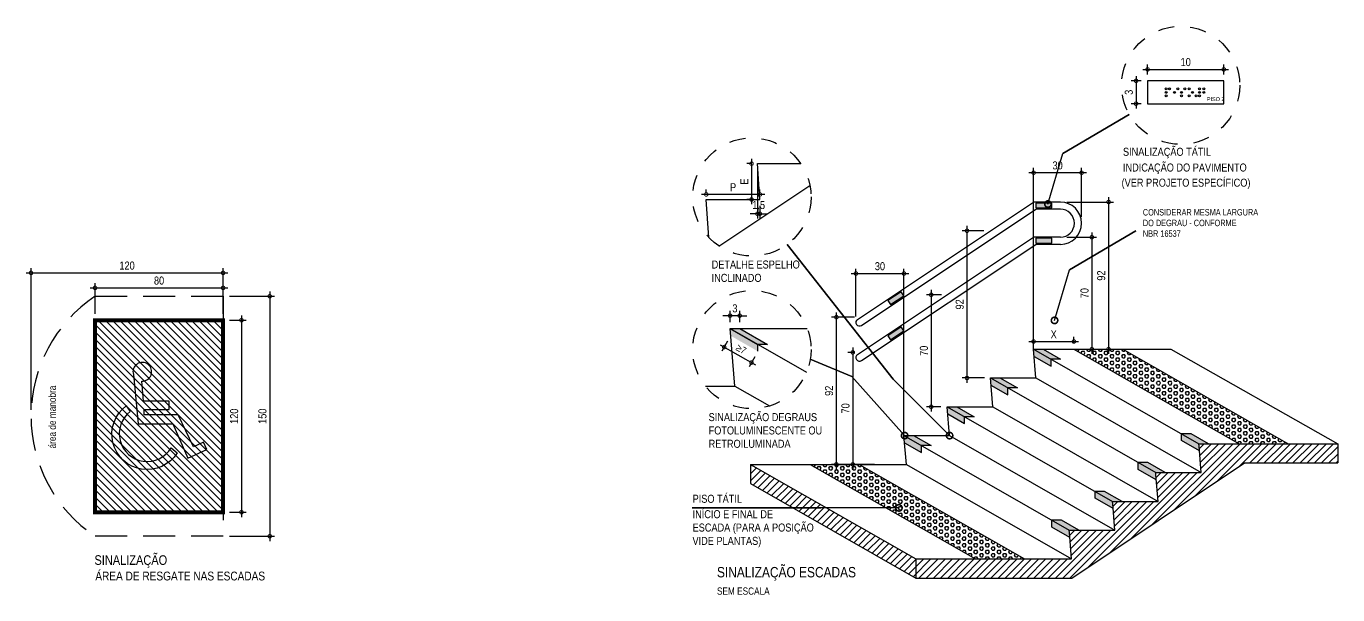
# Model space of a CAD drawing. Header units: metres. Extents: x -23 to 570, y -54 to 184.
# Drawn here: x 79.55 to 87.75, y 14.95 to 18.51 of the extents above; entities that cross this region are included whole.
import ezdxf

# ---------------------------------------------------------------- set-up
doc = ezdxf.new("R2010")
doc.units = ezdxf.units.M
doc.header["$PDMODE"] = 35
doc.linetypes.add('8231-CRF-1$0$DASHDOT', pattern=[1, 0.5, -0.25, 0, -0.25])
doc.linetypes.add('DASHEDX2', pattern=[1.5, 1, -0.5])
doc.layers.add('ARQ-AUX1', color=1, linetype='Continuous', plot=False)
for name, color, linetype in [('ARQ-AUX2', 2, 'Continuous'), ('ARQ-AUX3', 3, 'Continuous'), ('ARQ-DIM', 2, 'Continuous'), ('ARQ-PRJ', 7, 'DASHEDX2'), ('ARQ-SIM', 1, 'Continuous'), ('ARQ-TXT', 2, 'Continuous')]:
    doc.layers.add(name, color=color, linetype=linetype)
doc.styles.add('8231-CRF-1$0$r80-e25', font='romans.shx', dxfattribs={"height": 0.05})
doc.styles.add('Adesa', font='ARIALN.TTF')
doc.dimstyles.new('8231-CRF-1$0$25', dxfattribs={"dimtxt": 0.01, "dimasz": 0.0505, "dimexe": 0.022, "dimexo": 0.0295, "dimgap": 0.012, "dimtad": 1, "dimzin": 4, "dimdsep": 46, "dimtxsty": '8231-CRF-1$0$r80-e25', "dimblk1": '8231-CRF-1$0$_DOTSMALL', "dimblk2": '8231-CRF-1$0$_DOTSMALL', "dimsah": 1, "dimcen": 0.1, "dimdle": 0.0275, "dimclrd": 1, "dimclre": 1, "dimclrt": 3, "dimadec": 0, "dimazin": 0, "dimtfac": 1, "dimtix": 1, "dimtmove": 2, "dimatfit": 3, "dimldrblk": '8231-CRF-1$0$_DOTSMALL', "dimfxl": 1, "dimtolj": 1, "dimtzin": 4, "dimarcsym": 0})
doc.dimstyles.new('ADESA 1-0025', dxfattribs={"dimtxt": 0.05, "dimasz": 0.045, "dimexe": 0.03, "dimexo": 0.04, "dimgap": 0.02, "dimtad": 1, "dimtoh": 1, "dimdec": 0, "dimlfac": 100, "dimzin": 4, "dimtxsty": 'Adesa', "dimblk": 'DOTSMALL', "dimcen": 1, "dimdle": 0.03, "dimclrd": 1, "dimclre": 1, "dimclrt": 256, "dimazin": 1, "dimtm": 1e-09, "dimtfac": 1, "dimtdec": 0, "dimtix": 1, "dimtmove": 2, "dimatfit": 0, "dimldrblk": 'DOTSMALL', "dimfxl": 0.8, "dimtvp": 2, "dimtolj": 1, "dimtzin": 0, "dimarcsym": 0})
doc.dimstyles.new('ADESA 1-0050', dxfattribs={"dimtxt": 0.1, "dimasz": 0.1, "dimexe": 0.05, "dimexo": 0.05, "dimgap": 0.03, "dimtad": 1, "dimdec": 1, "dimlfac": 100, "dimzin": 12, "dimtxsty": 'Adesa', "dimblk": 'DOTSMALL', "dimcen": 1, "dimdle": 0.05, "dimclrd": 1, "dimclre": 1, "dimclrt": 256, "dimazin": 3, "dimtm": 1e-09, "dimtfac": 1, "dimtdec": 1, "dimtmove": 1, "dimatfit": 0, "dimldrblk": 'DOTSMALL', "dimfxl": 0.8, "dimtvp": 2, "dimtolj": 1, "dimtzin": 0, "dimarcsym": 0})

# ---------------------------------------------------------------- blocks, each defined once
blk = doc.blocks.new('*U1341')
h = blk.add_hatch()
h.set_pattern_fill('ANSI31', color=251, scale=0.01)
h.paths.add_polyline_path([(1.2, 0), (1.2, 0.8), (0, 0.8), (0, 0)])
at = {"const_width": 0.025, "flags": 128}
blk.add_lwpolyline([(0, 0), (0, 0.8), (1.2, 0.8), (1.2, 0)], close=True, dxfattribs=at)
at = {"flags": 128}
for points in [[(0.3708, 0.2869, -1.21092), (0.6645, 0.605), (0.63, 0.5799, 1.220785), (0.4034, 0.3251)], [(0.6428, 0.493), (0.6428, 0.3378), (0.6946, 0.3378), (0.6946, 0.4964), (0.8198, 0.5078, 3.158623), (0.8613, 0.5607), (0.5527, 0.5315), (0.5527, 0.3144), (0.3374, 0.2209), (0.3925, 0.1007), (0.4376, 0.1222), (0.4087, 0.1854), (0.6078, 0.281), (0.6078, 0.493)]]:
    blk.add_lwpolyline(points, format="xyb", close=True, dxfattribs=at)
at = {"layer": 'ARQ-PRJ', "ltscale": 0.2}
blk.add_lwpolyline([(1.35, 0.8), (1.35, 0), (-0.15, 0), (-0.15, 0.8, -0.533333)], format="xyb", close=True, dxfattribs=at)
blk = doc.blocks.new('_DotSmall')
at = {"color": 0, "linetype": 'ByBlock', "const_width": 0.5}
blk.add_lwpolyline([(-0.0625, 0, 1), (0.0625, 0, 1)], format="xyb", close=True, dxfattribs=at)
blk = doc.blocks.new('*D1343')
at = {"layer": 'ARQ-DIM', "color": 1, "lineweight": -2, "transparency": 16777216}
for p, q in [((80.8242, 16.6708), (80.9291, 16.6708)), ((80.8991, 16.7008), (80.8991, 15.4408)), ((80.8242, 15.4708), (80.9291, 15.4708))]:
    blk.add_line(p, q, dxfattribs=at)
at = {"layer": 'Defpoints', "color": 0, "transparency": 16777216}
for p in [(80.7842, 16.6708), (80.7842, 15.4708), (80.8991, 15.4708)]:
    blk.add_point(p, dxfattribs=at)
at = {"layer": 'ARQ-DIM', "color": 1, "lineweight": -2, "transparency": 16777216, "xscale": 0.045, "yscale": 0.045, "zscale": 0.045}
for p, rotation in [((80.8991, 16.6708), 90), ((80.8991, 15.4708), 270)]:
    blk.add_blockref('_DotSmall', p, dxfattribs=dict(at, rotation=rotation))
at = {"layer": 'ARQ-DIM', "transparency": 16777216, "insert": (80.8535, 16.0708), "char_height": 0.05, "attachment_point": 5, "rotation": 90, "style": 'Adesa'}
blk.add_mtext('\\A1;120', dxfattribs=at)
blk = doc.blocks.new('*D1344')
at = {"layer": 'ARQ-DIM', "color": 1, "lineweight": -2, "transparency": 16777216}
for p, q in [((79.5542, 16.9668), (80.8142, 16.9668)), ((79.5842, 16.1108), (79.5842, 16.9968)), ((80.7842, 16.8608), (80.7842, 16.9968))]:
    blk.add_line(p, q, dxfattribs=at)
at = {"layer": 'Defpoints', "color": 0, "transparency": 16777216}
for p in [(80.7842, 16.9668), (80.7842, 16.8208), (79.5842, 16.0708)]:
    blk.add_point(p, dxfattribs=at)
at = {"layer": 'ARQ-DIM', "color": 1, "lineweight": -2, "transparency": 16777216, "xscale": 0.045, "yscale": 0.045, "zscale": 0.045, "rotation": 180}
blk.add_blockref('_DotSmall', (79.5842, 16.9668), dxfattribs=at)
at = {"layer": 'ARQ-DIM', "color": 1, "lineweight": -2, "transparency": 16777216, "xscale": 0.045, "yscale": 0.045, "zscale": 0.045}
blk.add_blockref('_DotSmall', (80.7842, 16.9668), dxfattribs=at)
at = {"layer": 'ARQ-DIM', "transparency": 16777216, "insert": (80.1842, 17.0123), "char_height": 0.05, "attachment_point": 5, "style": 'Adesa'}
blk.add_mtext('\\A1;120', dxfattribs=at)
blk = doc.blocks.new('*D1345')
at = {"layer": 'ARQ-DIM', "color": 1, "lineweight": -2, "transparency": 16777216}
for p, q in [((80.8242, 16.8208), (81.1058, 16.8208)), ((81.0758, 16.8508), (81.0758, 15.2908)), ((80.8242, 15.3208), (81.1058, 15.3208))]:
    blk.add_line(p, q, dxfattribs=at)
at = {"layer": 'Defpoints', "color": 0, "transparency": 16777216}
for p in [(80.7842, 16.8208), (80.7842, 15.3208), (81.0758, 15.3208)]:
    blk.add_point(p, dxfattribs=at)
at = {"layer": 'ARQ-DIM', "color": 1, "lineweight": -2, "transparency": 16777216, "xscale": 0.045, "yscale": 0.045, "zscale": 0.045}
for p, rotation in [((81.0758, 16.8208), 90), ((81.0758, 15.3208), 270)]:
    blk.add_blockref('_DotSmall', p, dxfattribs=dict(at, rotation=rotation))
at = {"layer": 'ARQ-DIM', "transparency": 16777216, "insert": (81.0303, 16.0708), "char_height": 0.05, "attachment_point": 5, "rotation": 90, "style": 'Adesa'}
blk.add_mtext('\\A1;150', dxfattribs=at)
blk = doc.blocks.new('*D1346')
at = {"layer": 'ARQ-DIM', "color": 1, "lineweight": -2, "transparency": 16777216}
for p, q in [((79.9842, 16.7108), (79.9842, 16.9031)), ((80.7842, 16.7108), (80.7842, 16.9031)), ((79.9542, 16.8731), (80.8142, 16.8731))]:
    blk.add_line(p, q, dxfattribs=at)
at = {"layer": 'Defpoints', "color": 0, "transparency": 16777216}
for p in [(80.7842, 16.8731), (79.9842, 16.6708), (80.7842, 16.6708)]:
    blk.add_point(p, dxfattribs=at)
at = {"layer": 'ARQ-DIM', "color": 1, "lineweight": -2, "transparency": 16777216, "xscale": 0.045, "yscale": 0.045, "zscale": 0.045, "rotation": 180}
blk.add_blockref('_DotSmall', (79.9842, 16.8731), dxfattribs=at)
at = {"layer": 'ARQ-DIM', "color": 1, "lineweight": -2, "transparency": 16777216, "xscale": 0.045, "yscale": 0.045, "zscale": 0.045}
blk.add_blockref('_DotSmall', (80.7842, 16.8731), dxfattribs=at)
at = {"layer": 'ARQ-DIM', "transparency": 16777216, "insert": (80.3842, 16.9187), "char_height": 0.05, "attachment_point": 5, "style": 'Adesa'}
blk.add_mtext('\\A1;80', dxfattribs=at)
blk = doc.blocks.new('*D1410')
at = {"layer": 'ARQ-DIM', "color": 1, "lineweight": -2, "transparency": 16777216}
for p, q in [((86.5309, 18.2389), (87.0671, 18.2389)), ((86.5609, 18.2073), (86.5609, 18.2689)), ((87.0371, 18.2073), (87.0371, 18.2689))]:
    blk.add_line(p, q, dxfattribs=at)
at = {"layer": 'Defpoints', "color": 0, "transparency": 16777216}
for p in [(87.0371, 18.2389), (86.5609, 18.1673), (87.0371, 18.1673)]:
    blk.add_point(p, dxfattribs=at)
at = {"layer": 'ARQ-DIM', "color": 1, "lineweight": -2, "transparency": 16777216, "xscale": 0.045, "yscale": 0.045, "zscale": 0.045, "rotation": 180}
blk.add_blockref('_DotSmall', (86.5609, 18.2389), dxfattribs=at)
at = {"layer": 'ARQ-DIM', "color": 1, "lineweight": -2, "transparency": 16777216, "xscale": 0.045, "yscale": 0.045, "zscale": 0.045}
blk.add_blockref('_DotSmall', (87.0371, 18.2389), dxfattribs=at)
at = {"layer": 'ARQ-DIM', "transparency": 16777216, "insert": (86.799, 18.2844), "char_height": 0.05, "attachment_point": 5, "style": 'Adesa'}
blk.add_mtext('\\A1;10', dxfattribs=at)
blk = doc.blocks.new('*D1411')
at = {"layer": 'ARQ-DIM', "color": 1, "lineweight": -2, "transparency": 16777216}
for p, q in [((86.4892, 18.1973), (86.4892, 17.9945)), ((86.521, 18.1673), (86.4592, 18.1673)), ((86.5209, 18.0245), (86.4592, 18.0245))]:
    blk.add_line(p, q, dxfattribs=at)
at = {"layer": 'Defpoints', "color": 0, "transparency": 16777216}
for p in [(86.561, 18.1673), (86.4892, 18.0245), (86.5609, 18.0245)]:
    blk.add_point(p, dxfattribs=at)
at = {"layer": 'ARQ-DIM', "color": 1, "lineweight": -2, "transparency": 16777216, "xscale": 0.045, "yscale": 0.045, "zscale": 0.045}
for p, rotation in [((86.4892, 18.1673), 90), ((86.4892, 18.0245), 270)]:
    blk.add_blockref('_DotSmall', p, dxfattribs=dict(at, rotation=rotation))
at = {"layer": 'ARQ-DIM', "transparency": 16777216, "insert": (86.4437, 18.0959), "char_height": 0.05, "attachment_point": 5, "rotation": 90, "style": 'Adesa'}
blk.add_mtext('\\A1;3', dxfattribs=at)
blk = doc.blocks.new('8231-CRF-1$0$_DOTSMALL')
at = {"color": 0, "linetype": 'ByBlock', "const_width": 0.5}
blk.add_lwpolyline([(-0.0625, 0, 1), (0.0625, 0, 1)], format="xyb", close=True, dxfattribs=at)
blk = doc.blocks.new('*D1397')
at = {"layer": 'ARQ-DIM', "color": 1, "lineweight": -2, "transparency": 16777216}
for p, q in [((86.1903, 17.41), (86.3473, 17.41)), ((86.3173, 17.44), (86.3173, 16.46)), ((86.2241, 16.49), (86.3473, 16.49))]:
    blk.add_line(p, q, dxfattribs=at)
at = {"layer": 'Defpoints', "color": 0, "transparency": 16777216}
for p in [(86.1503, 17.41), (86.1841, 16.49), (86.3173, 16.49)]:
    blk.add_point(p, dxfattribs=at)
at = {"layer": 'ARQ-DIM', "color": 1, "lineweight": -2, "transparency": 16777216, "xscale": 0.045, "yscale": 0.045, "zscale": 0.045}
for p, rotation in [((86.3173, 17.41), 90), ((86.3173, 16.49), 270)]:
    blk.add_blockref('_DotSmall', p, dxfattribs=dict(at, rotation=rotation))
at = {"layer": 'ARQ-DIM', "transparency": 16777216, "insert": (86.2717, 16.95), "char_height": 0.05, "attachment_point": 5, "rotation": 90, "style": 'Adesa'}
blk.add_mtext('\\A1;92', dxfattribs=at)
blk = doc.blocks.new('*D1412')
at = {"layer": 'ARQ-DIM', "color": 1, "lineweight": -2, "transparency": 16777216}
for p, q in [((84.1234, 17.6097), (84.1234, 17.3065)), ((84.1384, 17.3857), (84.1384, 17.3065)), ((84.1234, 17.3365), (84.0784, 17.3365)), ((84.1384, 17.3365), (84.1234, 17.3365)), ((84.1384, 17.3365), (84.1834, 17.3365))]:
    blk.add_line(p, q, dxfattribs=at)
at = {"layer": 'Defpoints', "color": 0, "transparency": 16777216}
for p in [(84.1234, 17.6497), (84.1384, 17.4257), (84.1234, 17.3365)]:
    blk.add_point(p, dxfattribs=at)
at = {"layer": 'ARQ-DIM', "color": 1, "lineweight": -2, "transparency": 16777216, "xscale": 0.045, "yscale": 0.045, "zscale": 0.045}
blk.add_blockref('_DotSmall', (84.1234, 17.3365), dxfattribs=at)
at = {"layer": 'ARQ-DIM', "color": 1, "lineweight": -2, "transparency": 16777216, "xscale": 0.045, "yscale": 0.045, "zscale": 0.045, "rotation": 180}
blk.add_blockref('_DotSmall', (84.1384, 17.3365), dxfattribs=at)
at = {"layer": 'ARQ-DIM', "transparency": 16777216, "insert": (84.1309, 17.3866), "char_height": 0.05, "attachment_point": 5, "style": 'Adesa'}
blk.add_mtext('\\A1;1,5', dxfattribs=at)
blk = doc.blocks.new('*D1398')
at = {"layer": 'ARQ-DIM', "color": 1, "lineweight": -2, "transparency": 16777216}
for p, q in [((83.8898, 16.5182), (84.1117, 16.3912)), ((83.9363, 16.5391), (83.9009, 16.4773)), ((84.1061, 16.4419), (84.0707, 16.3801))]:
    blk.add_line(p, q, dxfattribs=at)
at = {"layer": 'Defpoints', "color": 0, "transparency": 16777216}
for p in [(83.9562, 16.5739), (84.126, 16.4767), (84.0856, 16.4061)]:
    blk.add_point(p, dxfattribs=at)
at = {"layer": 'ARQ-DIM', "color": 1, "lineweight": -2, "transparency": 16777216, "xscale": 0.045, "yscale": 0.045, "zscale": 0.045}
for p, rotation in [((83.9158, 16.5033), 150.2168436755232), ((84.0856, 16.4061), 330.2168436755232)]:
    blk.add_blockref('_DotSmall', p, dxfattribs=dict(at, rotation=rotation))
at = {"layer": 'ARQ-DIM', "transparency": 16777216, "insert": (84.0215, 16.4911), "char_height": 0.05, "attachment_point": 5, "rotation": 330.21684, "style": 'Adesa'}
blk.add_mtext('\\A1;{\\H0.875x;≥7}', dxfattribs=at)
blk = doc.blocks.new('*D1399')
at = {"layer": 'ARQ-DIM', "color": 1, "lineweight": -2, "transparency": 16777216}
for p, q in [((83.9524, 16.6588), (83.9524, 16.7294)), ((84.0124, 16.6588), (84.0124, 16.7294)), ((83.9524, 16.6994), (83.9074, 16.6994)), ((84.0124, 16.6994), (83.9524, 16.6994)), ((84.0124, 16.6994), (84.0574, 16.6994))]:
    blk.add_line(p, q, dxfattribs=at)
at = {"layer": 'Defpoints', "color": 0, "transparency": 16777216}
for p in [(83.9524, 16.6994), (83.9524, 16.6188), (84.0124, 16.6188)]:
    blk.add_point(p, dxfattribs=at)
at = {"layer": 'ARQ-DIM', "color": 1, "lineweight": -2, "transparency": 16777216, "xscale": 0.045, "yscale": 0.045, "zscale": 0.045}
blk.add_blockref('_DotSmall', (83.9524, 16.6994), dxfattribs=at)
at = {"layer": 'ARQ-DIM', "color": 1, "lineweight": -2, "transparency": 16777216, "xscale": 0.045, "yscale": 0.045, "zscale": 0.045, "rotation": 180}
blk.add_blockref('_DotSmall', (84.0124, 16.6994), dxfattribs=at)
at = {"layer": 'ARQ-DIM', "transparency": 16777216, "insert": (83.9824, 16.7449), "char_height": 0.05, "attachment_point": 5, "style": 'Adesa'}
blk.add_mtext('\\A1;3', dxfattribs=at)
blk = doc.blocks.new('*D1400')
at = {"layer": 'ARQ-DIM', "color": 1, "lineweight": -2, "transparency": 16777216}
for p, q in [((86.2127, 17.22), (86.2127, 16.46)), ((86.1903, 17.19), (86.2427, 17.19)), ((86.1403, 16.49), (86.2427, 16.49))]:
    blk.add_line(p, q, dxfattribs=at)
at = {"layer": 'Defpoints', "color": 0, "transparency": 16777216}
for p in [(86.1503, 17.19), (86.1003, 16.49), (86.2127, 16.49)]:
    blk.add_point(p, dxfattribs=at)
at = {"layer": 'ARQ-DIM', "color": 1, "lineweight": -2, "transparency": 16777216, "xscale": 0.045, "yscale": 0.045, "zscale": 0.045}
for p, rotation in [((86.2127, 17.19), 90), ((86.2127, 16.49), 270)]:
    blk.add_blockref('_DotSmall', p, dxfattribs=dict(at, rotation=rotation))
at = {"layer": 'ARQ-DIM', "transparency": 16777216, "insert": (86.1672, 16.84), "char_height": 0.05, "attachment_point": 5, "rotation": 90, "style": 'Adesa'}
blk.add_mtext('\\A1;70', dxfattribs=at)
blk = doc.blocks.new('*D1413')
at = {"layer": 'ARQ-DIM', "color": 1, "lineweight": -2, "transparency": 16777216}
for p, q in [((84.1684, 17.4575), (83.7734, 17.4575)), ((83.8034, 17.4657), (83.8034, 17.4875)), ((84.1384, 17.4657), (84.1384, 17.4875))]:
    blk.add_line(p, q, dxfattribs=at)
at = {"layer": 'Defpoints', "color": 0, "transparency": 16777216}
for p in [(83.8034, 17.4575), (83.8034, 17.4257), (84.1384, 17.4257)]:
    blk.add_point(p, dxfattribs=at)
at = {"layer": 'ARQ-DIM', "color": 1, "lineweight": -2, "transparency": 16777216, "xscale": 0.045, "yscale": 0.045, "zscale": 0.045, "rotation": 180}
blk.add_blockref('_DotSmall', (83.8034, 17.4575), dxfattribs=at)
at = {"layer": 'ARQ-DIM', "color": 1, "lineweight": -2, "transparency": 16777216, "xscale": 0.045, "yscale": 0.045, "zscale": 0.045}
blk.add_blockref('_DotSmall', (84.1384, 17.4575), dxfattribs=at)
at = {"layer": 'ARQ-DIM', "transparency": 16777216, "insert": (83.9709, 17.5025), "char_height": 0.05, "attachment_point": 5, "style": 'Adesa'}
blk.add_mtext('\\A1;P', dxfattribs=at)
blk = doc.blocks.new('*D1414')
at = {"layer": 'ARQ-DIM', "color": 1, "lineweight": -2, "transparency": 16777216}
for p, q in [((84.0834, 17.6497), (84.0562, 17.6497)), ((84.0862, 17.6797), (84.0862, 17.3957)), ((84.0834, 17.4257), (84.0562, 17.4257))]:
    blk.add_line(p, q, dxfattribs=at)
at = {"layer": 'Defpoints', "color": 0, "transparency": 16777216}
for p in [(84.1234, 17.6497), (84.0862, 17.4257), (84.1234, 17.4257)]:
    blk.add_point(p, dxfattribs=at)
at = {"layer": 'ARQ-DIM', "color": 1, "lineweight": -2, "transparency": 16777216, "xscale": 0.045, "yscale": 0.045, "zscale": 0.045}
for p, rotation in [((84.0862, 17.6497), 90), ((84.0862, 17.4257), 270)]:
    blk.add_blockref('_DotSmall', p, dxfattribs=dict(at, rotation=rotation))
at = {"layer": 'ARQ-DIM', "transparency": 16777216, "insert": (84.0412, 17.5377), "char_height": 0.05, "attachment_point": 5, "rotation": 90, "style": 'Adesa'}
blk.add_mtext('\\A1;E', dxfattribs=at)
blk = doc.blocks.new('*D1401')
at = {"layer": 'ARQ-DIM', "color": 1, "lineweight": -2, "transparency": 16777216}
for p, q in [((85.8487, 16.53), (85.8487, 16.568)), ((86.1003, 16.53), (86.1003, 16.568)), ((85.8187, 16.538), (86.1303, 16.538))]:
    blk.add_line(p, q, dxfattribs=at)
at = {"layer": 'Defpoints', "color": 0, "transparency": 16777216}
for p in [(85.8487, 16.49), (86.1003, 16.538), (86.1003, 16.49)]:
    blk.add_point(p, dxfattribs=at)
at = {"layer": 'ARQ-DIM', "color": 1, "lineweight": -2, "transparency": 16777216, "xscale": 0.045, "yscale": 0.045, "zscale": 0.045, "rotation": 180}
blk.add_blockref('_DotSmall', (85.8487, 16.538), dxfattribs=at)
at = {"layer": 'ARQ-DIM', "color": 1, "lineweight": -2, "transparency": 16777216, "xscale": 0.045, "yscale": 0.045, "zscale": 0.045}
blk.add_blockref('_DotSmall', (86.1003, 16.538), dxfattribs=at)
at = {"layer": 'ARQ-DIM', "transparency": 16777216, "insert": (85.9745, 16.583), "char_height": 0.05, "attachment_point": 5, "style": 'Adesa'}
blk.add_mtext('\\A1;X', dxfattribs=at)
blk = doc.blocks.new('*D1402')
at = {"layer": 'ARQ-DIM', "color": 1, "lineweight": -2, "transparency": 16777216}
for p, q in [((86.0562, 17.41), (86.3473, 17.41)), ((86.3173, 17.44), (86.3173, 16.46)), ((86.2241, 16.49), (86.3473, 16.49))]:
    blk.add_line(p, q, dxfattribs=at)
at = {"layer": 'Defpoints', "color": 0, "transparency": 16777216}
for p in [(86.0162, 17.41), (86.1841, 16.49), (86.3173, 16.49)]:
    blk.add_point(p, dxfattribs=at)
at = {"layer": 'ARQ-DIM', "color": 1, "lineweight": -2, "transparency": 16777216, "xscale": 0.045, "yscale": 0.045, "zscale": 0.045}
for p, rotation in [((86.3173, 17.41), 90), ((86.3173, 16.49), 270)]:
    blk.add_blockref('_DotSmall', p, dxfattribs=dict(at, rotation=rotation))
at = {"layer": 'ARQ-DIM', "transparency": 16777216, "insert": (86.2717, 16.95), "char_height": 0.05, "attachment_point": 5, "rotation": 90, "style": 'Adesa'}
blk.add_mtext('\\A1;92', dxfattribs=at)
blk = doc.blocks.new('*D1403')
at = {"layer": 'ARQ-DIM', "color": 1, "lineweight": -2, "transparency": 16777216}
for p, q in [((85.8487, 17.45), (85.8487, 17.623)), ((86.1487, 17.3175), (86.1487, 17.623)), ((86.1787, 17.593), (85.8187, 17.593))]:
    blk.add_line(p, q, dxfattribs=at)
at = {"layer": 'Defpoints', "color": 0, "transparency": 16777216}
for p in [(85.8487, 17.593), (85.8487, 17.41), (86.1487, 17.2775)]:
    blk.add_point(p, dxfattribs=at)
at = {"layer": 'ARQ-DIM', "color": 1, "lineweight": -2, "transparency": 16777216, "xscale": 0.045, "yscale": 0.045, "zscale": 0.045, "rotation": 180}
blk.add_blockref('_DotSmall', (85.8487, 17.593), dxfattribs=at)
at = {"layer": 'ARQ-DIM', "color": 1, "lineweight": -2, "transparency": 16777216, "xscale": 0.045, "yscale": 0.045, "zscale": 0.045}
blk.add_blockref('_DotSmall', (86.1487, 17.593), dxfattribs=at)
at = {"layer": 'ARQ-DIM', "transparency": 16777216, "insert": (85.9987, 17.6385), "char_height": 0.05, "attachment_point": 5, "style": 'Adesa'}
blk.add_mtext('\\A1;30', dxfattribs=at)
blk = doc.blocks.new('*D1404')
at = {"layer": 'ARQ-DIM', "color": 1, "lineweight": -2, "transparency": 16777216}
for p, q in [((84.6163, 15.74), (84.6163, 16.72)), ((84.7287, 16.69), (84.5863, 16.69)), ((84.8537, 15.77), (84.5863, 15.77))]:
    blk.add_line(p, q, dxfattribs=at)
at = {"layer": 'Defpoints', "color": 0, "transparency": 16777216}
for p in [(84.6163, 16.69), (84.7687, 16.69), (84.8937, 15.77)]:
    blk.add_point(p, dxfattribs=at)
at = {"layer": 'ARQ-DIM', "color": 1, "lineweight": -2, "transparency": 16777216, "xscale": 0.045, "yscale": 0.045, "zscale": 0.045}
for p, rotation in [((84.6163, 16.69), 90), ((84.6163, 15.77), 270)]:
    blk.add_blockref('_DotSmall', p, dxfattribs=dict(at, rotation=rotation))
at = {"layer": 'ARQ-DIM', "transparency": 16777216, "insert": (84.5708, 16.23), "char_height": 0.05, "attachment_point": 5, "rotation": 90, "style": 'Adesa'}
blk.add_mtext('\\A1;92', dxfattribs=at)
blk = doc.blocks.new('*D1405')
at = {"layer": 'ARQ-DIM', "color": 1, "lineweight": -2, "transparency": 16777216}
for p, q in [((84.7387, 16.6942), (84.7387, 16.9928)), ((85.0387, 16.8569), (85.0387, 16.9928)), ((84.7087, 16.9628), (85.0687, 16.9628))]:
    blk.add_line(p, q, dxfattribs=at)
at = {"layer": 'Defpoints', "color": 0, "transparency": 16777216}
for p in [(85.0387, 16.9628), (85.0387, 16.8169), (84.7387, 16.6542)]:
    blk.add_point(p, dxfattribs=at)
at = {"layer": 'ARQ-DIM', "color": 1, "lineweight": -2, "transparency": 16777216, "xscale": 0.045, "yscale": 0.045, "zscale": 0.045, "rotation": 180}
blk.add_blockref('_DotSmall', (84.7387, 16.9628), dxfattribs=at)
at = {"layer": 'ARQ-DIM', "color": 1, "lineweight": -2, "transparency": 16777216, "xscale": 0.045, "yscale": 0.045, "zscale": 0.045}
blk.add_blockref('_DotSmall', (85.0387, 16.9628), dxfattribs=at)
at = {"layer": 'ARQ-DIM', "transparency": 16777216, "insert": (84.8887, 17.0083), "char_height": 0.05, "attachment_point": 5, "style": 'Adesa'}
blk.add_mtext('\\A1;30', dxfattribs=at)
blk = doc.blocks.new('*D1406')
at = {"layer": 'ARQ-DIM', "color": 1, "lineweight": -2, "transparency": 16777216}
for p, q in [((84.719, 16.5), (84.719, 15.74)), ((84.7287, 16.47), (84.689, 16.47)), ((84.7787, 15.77), (84.689, 15.77))]:
    blk.add_line(p, q, dxfattribs=at)
at = {"layer": 'Defpoints', "color": 0, "transparency": 16777216}
for p in [(84.7687, 16.47), (84.719, 15.77), (84.8187, 15.77)]:
    blk.add_point(p, dxfattribs=at)
at = {"layer": 'ARQ-DIM', "color": 1, "lineweight": -2, "transparency": 16777216, "xscale": 0.045, "yscale": 0.045, "zscale": 0.045}
for p, rotation in [((84.719, 16.47), 90), ((84.719, 15.77), 270)]:
    blk.add_blockref('_DotSmall', p, dxfattribs=dict(at, rotation=rotation))
at = {"layer": 'ARQ-DIM', "transparency": 16777216, "insert": (84.6735, 16.12), "char_height": 0.05, "attachment_point": 5, "rotation": 90, "style": 'Adesa'}
blk.add_mtext('\\A1;70', dxfattribs=at)
blk = doc.blocks.new('*D1407')
at = {"layer": 'ARQ-DIM', "color": 1, "lineweight": -2, "transparency": 16777216}
for p, q in [((86.2127, 17.22), (86.2127, 16.46)), ((86.0562, 17.19), (86.2427, 17.19)), ((86.1403, 16.49), (86.2427, 16.49))]:
    blk.add_line(p, q, dxfattribs=at)
at = {"layer": 'Defpoints', "color": 0, "transparency": 16777216}
for p in [(86.0162, 17.19), (86.1003, 16.49), (86.2127, 16.49)]:
    blk.add_point(p, dxfattribs=at)
at = {"layer": 'ARQ-DIM', "color": 1, "lineweight": -2, "transparency": 16777216, "xscale": 0.045, "yscale": 0.045, "zscale": 0.045}
for p, rotation in [((86.2127, 17.19), 90), ((86.2127, 16.49), 270)]:
    blk.add_blockref('_DotSmall', p, dxfattribs=dict(at, rotation=rotation))
at = {"layer": 'ARQ-DIM', "transparency": 16777216, "insert": (86.1672, 16.84), "char_height": 0.05, "attachment_point": 5, "rotation": 90, "style": 'Adesa'}
blk.add_mtext('\\A1;70', dxfattribs=at)
blk = doc.blocks.new('*D1408')
at = {"layer": 'ARQ-DIM', "color": 1, "lineweight": -2, "transparency": 16777216}
for p, q in [((85.2726, 16.83), (85.179, 16.83)), ((85.209, 16.86), (85.209, 16.1)), ((85.2687, 16.13), (85.179, 16.13))]:
    blk.add_line(p, q, dxfattribs=at)
at = {"layer": 'Defpoints', "color": 0, "transparency": 16777216}
for p in [(85.3126, 16.83), (85.209, 16.13), (85.3087, 16.13)]:
    blk.add_point(p, dxfattribs=at)
at = {"layer": 'ARQ-DIM', "color": 1, "lineweight": -2, "transparency": 16777216, "xscale": 0.045, "yscale": 0.045, "zscale": 0.045}
for p, rotation in [((85.209, 16.83), 90), ((85.209, 16.13), 270)]:
    blk.add_blockref('_DotSmall', p, dxfattribs=dict(at, rotation=rotation))
at = {"layer": 'ARQ-DIM', "transparency": 16777216, "insert": (85.1635, 16.48), "char_height": 0.05, "attachment_point": 5, "rotation": 90, "style": 'Adesa'}
blk.add_mtext('\\A1;70', dxfattribs=at)
blk = doc.blocks.new('*D1409')
at = {"layer": 'ARQ-DIM', "color": 1, "lineweight": -2, "transparency": 16777216}
for p, q in [((85.5387, 17.23), (85.4028, 17.23)), ((85.4328, 16.28), (85.4328, 17.26)), ((85.5424, 16.31), (85.4028, 16.31))]:
    blk.add_line(p, q, dxfattribs=at)
at = {"layer": 'Defpoints', "color": 0, "transparency": 16777216}
for p in [(85.4328, 17.23), (85.5787, 17.23), (85.5824, 16.31)]:
    blk.add_point(p, dxfattribs=at)
at = {"layer": 'ARQ-DIM', "color": 1, "lineweight": -2, "transparency": 16777216, "xscale": 0.045, "yscale": 0.045, "zscale": 0.045}
for p, rotation in [((85.4328, 17.23), 90), ((85.4328, 16.31), 270)]:
    blk.add_blockref('_DotSmall', p, dxfattribs=dict(at, rotation=rotation))
at = {"layer": 'ARQ-DIM', "transparency": 16777216, "insert": (85.3873, 16.77), "char_height": 0.05, "attachment_point": 5, "rotation": 90, "style": 'Adesa'}
blk.add_mtext('\\A1;92', dxfattribs=at)

msp = doc.modelspace()

# ---------------------------------------------------------------- hatches: boundary and pattern name
h = msp.add_hatch(color=8)
h.dxf.hatch_style = 1
h.paths.add_polyline_path([(84.126, 16.5195), (84.186, 16.5195), (84.0124, 16.6188), (83.9524, 16.6188)])
h = msp.add_hatch(color=8)
h.dxf.hatch_style = 1
h.paths.add_polyline_path([(84.126, 16.4767), (84.126, 16.5195), (83.9524, 16.6188), (83.9562, 16.5739)])
h = msp.add_hatch()
h.set_pattern_fill('HEX', color=8, scale=0.003805)
h.set_pattern_definition([(0, (-591.959186, -131.428663), (0, 0.0209261583), [0.0120817231, -0.0241634463]), (120, (-591.959186, -131.428663), (-0.0181225847, -0.01046307916), [0.0120817231, -0.0241634463]), (60, (-591.947104, -131.428663), (-0.0181225847, 0.01046307916), [0.0120817231, -0.0241634463])])
h.paths.add_polyline_path([(86.407, 16.49), (86.1003, 16.49), (87.1333, 15.8988), (87.4399, 15.8988)])
h = msp.add_hatch()
h.set_pattern_fill('ANSI31', color=2, scale=0.01, style=0)
h.set_pattern_definition([(45, (-804.408758, -175.145087), (-0.0224506403, 0.0224506403), [])])
h.paths.add_polyline_path([(87.1669, 15.7788), (87.7494, 15.7788), (87.7494, 15.8988), (86.8816, 15.8988), (86.8829, 15.8839), (86.8966, 15.7188), (86.6116, 15.7188), (86.6129, 15.7038), (86.6266, 15.5388), (86.3416, 15.5388), (86.3429, 15.5239), (86.3566, 15.3588), (86.0716, 15.3588), (86.0729, 15.3439), (86.0866, 15.1788), (85.1123, 15.1788), (84.0793, 15.77), (84.0793, 15.65), (85.1123, 15.0588), (86.0869, 15.0588)])
h = msp.add_hatch()
h.set_pattern_fill('HEX', color=8, scale=0.003805)
h.set_pattern_definition([(0, (-593.607485, -132.148663), (0, 0.0209261583), [0.0120817231, -0.0241634463]), (120, (-593.607485, -132.148663), (-0.0181225847, -0.01046307916), [0.0120817231, -0.0241634463]), (60, (-593.595403, -132.148663), (-0.0181225847, 0.01046307916), [0.0120817231, -0.0241634463])])
h.paths.add_polyline_path([(84.7587, 15.77), (84.452, 15.77), (85.485, 15.1788), (85.7916, 15.1788)])
at = {"layer": 'ARQ-AUX3'}
h = msp.add_hatch(color=1, dxfattribs=at)
h.dxf.hatch_style = 1
edge = h.paths.add_edge_path()
edge.add_arc((86.6774, 18.1168), 0.00591, 0, 360)
edge = h.paths.add_edge_path()
edge.add_arc((86.6774, 18.0738), 0.00591, 0, 360)
edge = h.paths.add_edge_path()
edge.add_arc((86.6987, 18.1168), 0.00591, 0, 360)
edge = h.paths.add_edge_path()
edge.add_arc((86.6774, 18.0953), 0.00591, 0, 360)
edge = h.paths.add_edge_path()
edge.add_arc((86.7287, 18.0953), 0.00591, 0, 360)
edge = h.paths.add_edge_path()
edge.add_arc((86.7734, 18.0953), 0.00591, 0, 360)
edge = h.paths.add_edge_path()
edge.add_arc((86.8417, 18.0953), 0.00591, 0, 360)
edge = h.paths.add_edge_path()
edge.add_arc((86.8211, 18.0738), 0.00591, 0, 360)
edge = h.paths.add_edge_path()
edge.add_arc((86.7734, 18.0738), 0.00591, 0, 360)
edge = h.paths.add_edge_path()
edge.add_arc((86.8211, 18.1168), 0.00591, 0, 360)
edge = h.paths.add_edge_path()
edge.add_arc((86.7941, 18.1168), 0.00591, 0, 360)
edge = h.paths.add_edge_path()
edge.add_arc((86.7497, 18.1168), 0.00591, 0, 360)
edge = h.paths.add_edge_path()
edge.add_arc((86.886, 18.0953), 0.00591, 0, 360)
edge = h.paths.add_edge_path()
edge.add_arc((86.9125, 18.0953), 0.00591, 0, 360)
edge = h.paths.add_edge_path()
edge.add_arc((86.886, 18.0738), 0.00591, 0, 360)
edge = h.paths.add_edge_path()
edge.add_arc((86.8649, 18.0738), 0.00591, 0, 360)
edge = h.paths.add_edge_path()
edge.add_arc((86.9125, 18.1168), 0.00591, 0, 360)
edge = h.paths.add_edge_path()
edge.add_arc((86.886, 18.1168), 0.00591, 0, 360)
at = {"layer": 'ARQ-DIM'}
h = msp.add_hatch(color=8, dxfattribs=at)
h.dxf.hatch_style = 1
h.paths.add_polyline_path([(85.8487, 16.49), (85.8524, 16.445), (85.9578, 16.3847), (85.9578, 16.4275)])
h.paths.add_polyline_path([(85.9087, 16.49), (85.8487, 16.49), (85.9578, 16.4275), (86.0178, 16.4275)])
h = msp.add_hatch(color=8, dxfattribs=at)
h.dxf.hatch_style = 1
h.paths.add_polyline_path([(85.5787, 16.31), (85.5824, 16.265), (85.6878, 16.2047), (85.6878, 16.2475)])
h.paths.add_polyline_path([(85.6387, 16.31), (85.5787, 16.31), (85.6878, 16.2475), (85.7478, 16.2475)])
h = msp.add_hatch(color=8, dxfattribs=at)
h.dxf.hatch_style = 1
h.paths.add_polyline_path([(85.3087, 16.13), (85.3124, 16.085), (85.4178, 16.0247), (85.4178, 16.0675)])
h.paths.add_polyline_path([(85.3687, 16.13), (85.3087, 16.13), (85.4178, 16.0675), (85.4778, 16.0675)])
h = msp.add_hatch(color=8, dxfattribs=at)
h.dxf.hatch_style = 1
h.paths.add_polyline_path([(85.0387, 15.95), (85.0424, 15.905), (85.1478, 15.8447), (85.1478, 15.8875)])
h.paths.add_polyline_path([(85.0987, 15.95), (85.0387, 15.95), (85.1478, 15.8875), (85.2078, 15.8875)])
h = msp.add_hatch(color=8, dxfattribs=at)
h.dxf.hatch_style = 1
h.paths.add_polyline_path([(86.8816, 15.8988), (86.8854, 15.8538), (86.7725, 15.9184), (86.7725, 15.9613)])
h.paths.add_polyline_path([(86.9416, 15.8988), (86.8816, 15.8988), (86.7725, 15.9613), (86.8325, 15.9613)])
h = msp.add_hatch(color=8, dxfattribs=at)
h.dxf.hatch_style = 1
h.paths.add_polyline_path([(86.6116, 15.7188), (86.6154, 15.6738), (86.5025, 15.7384), (86.5025, 15.7813)])
h.paths.add_polyline_path([(86.6716, 15.7188), (86.6116, 15.7188), (86.5025, 15.7813), (86.5625, 15.7813)])
h = msp.add_hatch(color=8, dxfattribs=at)
h.dxf.hatch_style = 1
h.paths.add_polyline_path([(86.3416, 15.5388), (86.3454, 15.4938), (86.2325, 15.5584), (86.2325, 15.6013)])
h.paths.add_polyline_path([(86.4016, 15.5388), (86.3416, 15.5388), (86.2325, 15.6013), (86.2925, 15.6013)])
h = msp.add_hatch(color=8, dxfattribs=at)
h.dxf.hatch_style = 1
h.paths.add_polyline_path([(86.0716, 15.3588), (86.0754, 15.3138), (85.9625, 15.3784), (85.9625, 15.4213)])
h.paths.add_polyline_path([(86.1316, 15.3588), (86.0716, 15.3588), (85.9625, 15.4213), (86.0225, 15.4213)])
at = {"layer": 'ARQ-PRJ'}
h = msp.add_hatch(color=254, dxfattribs=at)
h.dxf.hatch_style = 1
h.paths.add_polyline_path([(85.863, 17.4035), (85.863, 17.3735), (85.963, 17.3735), (85.963, 17.4035)])
h.paths.add_polyline_path([(85.863, 17.1835), (85.863, 17.1535), (85.963, 17.1535), (85.963, 17.1835)])
h = msp.add_hatch(color=254, dxfattribs=at)
h.dxf.hatch_style = 1
h.paths.add_polyline_path([(84.9388, 16.7934), (84.9555, 16.7685), (85.0387, 16.8239), (85.022, 16.8489)])
h.paths.add_polyline_path([(84.9388, 16.5734), (84.9555, 16.5485), (85.0387, 16.6039), (85.022, 16.6289)])

# ---------------------------------------------------------------- linework, layer by layer
at = {"color": 2}
for p, q in [((84.1384, 17.4257), (84.1234, 17.6497)), ((84.1234, 17.6497), (84.3937, 17.6497)), ((83.8193, 17.1888), (83.8034, 17.4257)), ((83.8034, 17.4257), (84.1384, 17.4257)), ((83.9524, 16.6188), (84.4296, 16.3457)), ((85.8487, 16.49), (86.8816, 15.8988)), ((86.7062, 16.49), (87.7494, 15.8988)), ((85.5787, 16.31), (86.6116, 15.7188)), ((85.8637, 16.31), (86.8966, 15.7188)), ((83.9824, 16.2588), (84.1987, 16.1351)), ((85.3087, 16.13), (86.3416, 15.5388)), ((85.5937, 16.13), (86.6266, 15.5388)), ((85.0387, 15.95), (86.0716, 15.3588)), ((85.3237, 15.95), (86.3566, 15.3588)), ((87.7494, 15.8988), (87.7494, 15.7788)), ((84.0793, 15.77), (85.1123, 15.1788)), ((84.0793, 15.77), (84.0793, 15.65)), ((85.0537, 15.77), (86.0866, 15.1788)), ((84.0793, 15.65), (85.1123, 15.0588)), ((85.1123, 15.1788), (85.1123, 15.0588))]:
    msp.add_line(p, q, dxfattribs=at)
at = {"color": 1}
for p, q in [((84.7484, 16.6765), (85.8487, 17.41)), ((86.0162, 17.41), (85.8487, 17.41)), ((84.7734, 16.639), (85.8623, 17.365)), ((86.0162, 17.365), (85.8658, 17.365)), ((84.7484, 16.4565), (85.8487, 17.19)), ((84.7734, 16.419), (85.8623, 17.145)), ((86.0162, 17.19), (85.8487, 17.19)), ((86.0162, 17.145), (85.8623, 17.145)), ((84.0124, 16.6188), (84.186, 16.5195)), ((84.186, 16.5195), (84.126, 16.5195)), ((84.126, 16.4767), (84.126, 16.5195)), ((85.9087, 16.49), (86.0178, 16.4275)), ((86.1003, 16.49), (87.1333, 15.8988)), ((86.407, 16.49), (87.4399, 15.8988)), ((85.8524, 16.445), (85.9578, 16.3847)), ((86.0178, 16.4275), (85.9578, 16.4275)), ((85.9578, 16.3847), (85.9578, 16.4275)), ((85.6387, 16.31), (85.7478, 16.2475)), ((85.5824, 16.265), (85.6878, 16.2047)), ((85.7478, 16.2475), (85.6878, 16.2475)), ((85.6878, 16.2047), (85.6878, 16.2475)), ((85.3124, 16.085), (85.4178, 16.0247)), ((85.3687, 16.13), (85.4778, 16.0675)), ((85.4778, 16.0675), (85.4178, 16.0675)), ((85.4178, 16.0247), (85.4178, 16.0675)), ((85.0424, 15.905), (85.1478, 15.8447)), ((85.0987, 15.95), (85.2078, 15.8875)), ((86.8325, 15.9613), (86.7725, 15.9613)), ((86.7725, 15.9184), (86.7725, 15.9613)), ((86.8854, 15.8538), (86.7725, 15.9184)), ((86.9416, 15.8988), (86.8325, 15.9613)), ((85.2078, 15.8875), (85.1478, 15.8875)), ((85.1478, 15.8447), (85.1478, 15.8875)), ((84.452, 15.77), (85.485, 15.1788)), ((84.7587, 15.77), (85.7916, 15.1788)), ((86.5625, 15.7813), (86.5025, 15.7813)), ((86.5025, 15.7384), (86.5025, 15.7813)), ((86.6154, 15.6738), (86.5025, 15.7384)), ((86.6716, 15.7188), (86.5625, 15.7813)), ((86.2925, 15.6013), (86.2325, 15.6013)), ((86.2325, 15.5584), (86.2325, 15.6013)), ((86.4016, 15.5388), (86.2925, 15.6013)), ((86.3454, 15.4938), (86.2325, 15.5584)), ((86.0225, 15.4213), (85.9625, 15.4213)), ((85.9625, 15.3784), (85.9625, 15.4213)), ((86.1316, 15.3588), (86.0225, 15.4213)), ((86.0754, 15.3138), (85.9625, 15.3784))]:
    msp.add_line(p, q, dxfattribs=at)
at = {"color": 2}
for points in [[(83.8826, 17.1349), (84.4508, 17.5138)], [(83.7987, 16.2588), (83.9824, 16.2588), (83.9524, 16.6188)], [(83.9524, 16.6188), (84.4339, 16.6188)], [(85.5787, 16.31), (85.8637, 16.31), (85.8487, 16.49)], [(85.8487, 16.49), (86.7062, 16.49)], [(85.3087, 16.13), (85.5937, 16.13), (85.5787, 16.31)], [(85.0387, 15.95), (85.3237, 15.95), (85.3087, 16.13)], [(84.0793, 15.77), (85.0537, 15.77), (85.0387, 15.95)], [(85.1123, 15.1788), (86.0866, 15.1788), (86.0729, 15.3439), (86.0729, 15.3439), (86.0716, 15.3588), (86.3566, 15.3588), (86.3429, 15.5239), (86.3429, 15.5239), (86.3416, 15.5388), (86.6266, 15.5388), (86.6129, 15.7039), (86.6129, 15.7039), (86.6116, 15.7188), (86.8966, 15.7188), (86.8829, 15.8839), (86.8829, 15.8839), (86.8816, 15.8988), (87.7494, 15.8988)], [(85.1123, 15.0588), (86.0869, 15.0588), (87.1669, 15.7788), (87.7494, 15.7788)]]:
    msp.add_lwpolyline(points, dxfattribs=at)
for points in [[(85.863, 17.4035), (85.863, 17.3735), (85.963, 17.3735), (85.963, 17.4035)], [(85.863, 17.1835), (85.863, 17.1535), (85.963, 17.1535), (85.963, 17.1835)], [(84.9388, 16.7934), (84.9555, 16.7685), (85.0387, 16.8239), (85.022, 16.8489)], [(84.9388, 16.5734), (84.9555, 16.5485), (85.0387, 16.6039), (85.022, 16.6289)]]:
    msp.add_lwpolyline(points, close=True, dxfattribs=at)
at = {"color": 1}
msp.add_lwpolyline([(83.9524, 16.6188), (84.126, 16.5195)], dxfattribs=at)
for centre, radius, start, end in [((86.0162, 17.2775), 0.1325, 270, 90), ((86.0162, 17.2775), 0.0875, 270, 90), ((84.7609, 16.6577), 0.0225, 123.69007, 303.69007), ((84.7609, 16.4377), 0.0225, 123.69007, 303.69007)]:
    msp.add_arc(centre, radius, start, end, dxfattribs=at)
at = {"layer": 'ARQ-AUX1'}
msp.add_lwpolyline([(86.5609, 18.0245), (87.0371, 18.0245), (87.0371, 18.1673), (86.5609, 18.1673)], close=True, dxfattribs=at)
at = {"layer": 'ARQ-AUX3'}
for centre in [(86.6774, 18.1168), (86.6987, 18.1168), (86.7497, 18.1168), (86.7941, 18.1168), (86.8211, 18.1168), (86.886, 18.1168), (86.9125, 18.1168), (86.6774, 18.0953), (86.6774, 18.0738), (86.7287, 18.0953), (86.7734, 18.0953), (86.7734, 18.0738), (86.8211, 18.0738), (86.8417, 18.0953), (86.8649, 18.0738), (86.886, 18.0953), (86.886, 18.0738), (86.9125, 18.0953)]:
    msp.add_circle(centre, 0.00591, dxfattribs=at)
at = {"layer": 'ARQ-PRJ'}
for points in [[(85.8487, 16.49), (85.8487, 17.6149)], [(85.0387, 15.95), (85.0387, 17.1382)]]:
    msp.add_lwpolyline(points, dxfattribs=at)
at = {"layer": 'ARQ-SIM', "linetype": '8231-CRF-1$0$DASHDOT', "ltscale": 0.2}
for centre in [(86.7676, 18.1394), (84.0886, 17.4415), (84.0886, 16.4876)]:
    msp.add_circle(centre, 0.3694, dxfattribs=at)

# ---------------------------------------------------------------- block references
at = {"layer": 'ARQ-AUX2', "extrusion": (0, 0, -1), "xscale": -1, "zscale": -1, "rotation": 270}
msp.add_blockref('*U1341', (-80.7842, 15.4708), dxfattribs=at)

# ---------------------------------------------------------------- texts
at = {"layer": 'ARQ-TXT', "ltscale": 0.01, "style": 'Adesa'}
for s, insert, char_height, width, attachment_point in [('PISO 2', (86.9313, 18.0657), 0.025, 2.557543, 1), ('SINALIZAÇÃO TÁTIL', (86.4073, 17.7489), 0.05, 2.428175, 1), ('INDICAÇÃO DO PAVIMENTO', (86.4073, 17.6506), 0.05, 2.848173, 1), ('(VER PROJETO ESPECÍFICO)', (86.3987, 17.5558), 0.05, 2.848173, 1), ('CONSIDERAR MESMA LARGURA DO DEGRAU - CONFORME\\PNBR 16537', (86.5315, 17.3658), 0.04, 0.771339, 1), ('DETALHE ESPELHO\\PINCLINADO', (83.837, 17.0442), 0.05, 2.848173, 1), ('SINALIZAÇÃO DEGRAUS\\PFOTOLUMINESCENTE OU\\PRETROILUMINADA', (83.8181, 16.0904), 0.05, 0.705411, 1), ('\\pi0.00061;PISO TÁTIL ', (83.7174, 15.5799), 0.05, 2.848173, 1), ('\\pi0.00061;INÍCIO E FINAL DE \\PESCADA (PARA A POSIÇÃO VIDE PLANTAS) ', (83.7174, 15.4835), 0.05, 0.791565, 1), ('SINALIZAÇÃO', (80.435, 15.2018), 0.06, 2.428175, 3), ('ÁREA DE RESGATE NAS ESCADAS', (79.986, 15.0996), 0.055, 1.154188, 1), ('SINALIZAÇÃO ESCADAS', (83.8702, 15.1286), 0.065, 2.848173, 1), ('SEM ESCALA', (83.8701, 15.0005), 0.045, 2.557543, 1)]:
    msp.add_mtext(s, dxfattribs=dict(at, insert=insert, char_height=char_height, width=width, attachment_point=attachment_point))
at = {"layer": 'ARQ-TXT', "ltscale": 0.01, "insert": (79.74, 15.8689), "char_height": 0.045, "width": 0.38955, "attachment_point": 7, "rotation": 90, "style": 'Adesa'}
msp.add_mtext('\\pi0.00055;área de manobra', dxfattribs=at)

# ---------------------------------------------------------------- dimensions: what is measured, and where the dimension line sits
at = {"layer": 'ARQ-DIM'}
for base, p1, p2, text, picture, middle in [((87.0371, 18.2389), (86.5609, 18.1673), (87.0371, 18.1673), '10', '*D1410', (86.799, 18.2844)), ((83.9524, 16.6994), (84.0124, 16.6188), (83.9524, 16.6188), '3', '*D1399', (83.9824, 16.7449))]:
    dim = msp.add_linear_dim(base=base, p1=p1, p2=p2, text=text, dimstyle='ADESA 1-0025', dxfattribs=at)
    dim.commit()
    dim.dimension.update_dxf_attribs({"geometry": picture, "text_midpoint": middle})
dim = msp.add_linear_dim(base=(86.4892, 18.0245), p1=(86.561, 18.1673), p2=(86.5609, 18.0245), angle=90, text='3', dimstyle='ADESA 1-0025', dxfattribs=at)
dim.commit()
dim.dimension.update_dxf_attribs({"geometry": '*D1411', "text_midpoint": (86.4437, 18.0959)})
dim = msp.add_linear_dim(base=(84.0862, 17.4257), p1=(84.1234, 17.6497), p2=(84.1234, 17.4257), angle=90, text='E', dimstyle='ADESA 1-0025', override={"dimdec": 1}, dxfattribs=at)
dim.commit()
dim.dimension.update_dxf_attribs({"geometry": '*D1414', "text_midpoint": (84.0412, 17.5377)})
dim = msp.add_linear_dim(base=(84.1234, 17.3365), p1=(84.1384, 17.4257), p2=(84.1234, 17.6497), dimstyle='ADESA 1-0025', override={"dimdec": 1}, dxfattribs=at)
dim.commit()
dim.dimension.update_dxf_attribs({"geometry": '*D1412', "text_midpoint": (84.1309, 17.3866)})
for base, p1, p2, picture, middle in [((85.8487, 17.593), (86.1487, 17.2775), (85.8487, 17.41), '*D1403', (85.9987, 17.6385)), ((85.0387, 16.9628), (84.7387, 16.6542), (85.0387, 16.8169), '*D1405', (84.8887, 17.0083)), ((80.7842, 16.8731), (79.9842, 16.6708), (80.7842, 16.6708), '*D1346', (80.3842, 16.9187))]:
    dim = msp.add_linear_dim(base=base, p1=p1, p2=p2, dimstyle='ADESA 1-0025', dxfattribs=at)
    dim.commit()
    dim.dimension.update_dxf_attribs({"geometry": picture, "text_midpoint": middle})
dim = msp.add_linear_dim(base=(83.8034, 17.4575), p1=(84.1384, 17.4257), p2=(83.8034, 17.4257), text='P', dimstyle='ADESA 1-0025', override={"dimdec": 1}, dxfattribs=at)
dim.commit()
dim.dimension.update_dxf_attribs({"geometry": '*D1413', "text_midpoint": (83.9709, 17.5025)})
for base, p1, p2, angle, picture, middle in [((86.3173, 16.49), (86.0162, 17.41), (86.1841, 16.49), 90, '*D1402', (86.2717, 16.95)), ((86.3173, 16.49), (86.1503, 17.41), (86.1841, 16.49), 90, '*D1397', (86.2717, 16.95)), ((85.4328, 17.23), (85.5824, 16.31), (85.5787, 17.23), 90, '*D1409', (85.3873, 16.77)), ((86.2127, 16.49), (86.0162, 17.19), (86.1003, 16.49), 90, '*D1407', (86.1672, 16.84)), ((86.2127, 16.49), (86.1503, 17.19), (86.1003, 16.49), 90, '*D1400', (86.1672, 16.84)), ((80.7842, 16.9668), (79.5842, 16.0708), (80.7842, 16.8208), 180, '*D1344', (80.1842, 17.0123)), ((81.0758, 15.3208), (80.7842, 16.8208), (80.7842, 15.3208), 90, '*D1345', (81.0303, 16.0708)), ((85.209, 16.13), (85.3126, 16.83), (85.3087, 16.13), 90, '*D1408', (85.1635, 16.48)), ((84.6163, 16.69), (84.8937, 15.77), (84.7687, 16.69), 90, '*D1404', (84.5708, 16.23)), ((80.8991, 15.4708), (80.7842, 16.6708), (80.7842, 15.4708), 270, '*D1343', (80.8535, 16.0708)), ((84.719, 15.77), (84.7687, 16.47), (84.8187, 15.77), 90, '*D1406', (84.6735, 16.12))]:
    dim = msp.add_linear_dim(base=base, p1=p1, p2=p2, angle=angle, dimstyle='ADESA 1-0025', dxfattribs=at)
    dim.commit()
    dim.dimension.update_dxf_attribs({"geometry": picture, "text_midpoint": middle})
for p1, p2, distance, text, picture, middle in [((83.9562, 16.5739), (84.126, 16.4767), -0.0812, '{\\H0.875x;≥7}', '*D1398', (84.0215, 16.4911)), ((85.8487, 16.49), (86.1003, 16.49), 0.048, 'X', '*D1401', (85.9745, 16.583))]:
    dim = msp.add_aligned_dim(p1=p1, p2=p2, distance=distance, text=text, dimstyle='ADESA 1-0025', dxfattribs=at)
    dim.commit()
    dim.dimension.update_dxf_attribs({"geometry": picture, "text_midpoint": middle})

# ---------------------------------------------------------------- leaders
for points, dimstyle in [([(85.9383, 17.397), (86.0318, 17.7123), (86.4461, 17.9577), (86.0318, 17.7123), (86.4461, 17.9577)], '8231-CRF-1$0$25'), ([(85.9797, 16.6699), (86.0732, 16.9852), (86.4874, 17.2305), (86.0732, 16.9852), (86.4874, 17.2305)], 'ADESA 1-0050'), ([(85.3237, 15.95), (84.972, 16.3022), (84.3079, 17.1442), (84.972, 16.3022), (84.3079, 17.1442)], '8231-CRF-1$0$25'), ([(85.0427, 15.95), (84.7125, 16.3198), (84.453, 16.4268), (84.7125, 16.3198), (84.453, 16.4268)], '8231-CRF-1$0$25'), ([(85.0072, 15.498), (84.6899, 15.498), (83.7155, 15.498), (84.5203, 15.498), (83.7155, 15.498)], 'ADESA 1-0050')]:
    msp.add_leader(points, dimstyle=dimstyle, override={"dimasz": 0.08}, dxfattribs=at)

doc.saveas('drawing.dxf')
